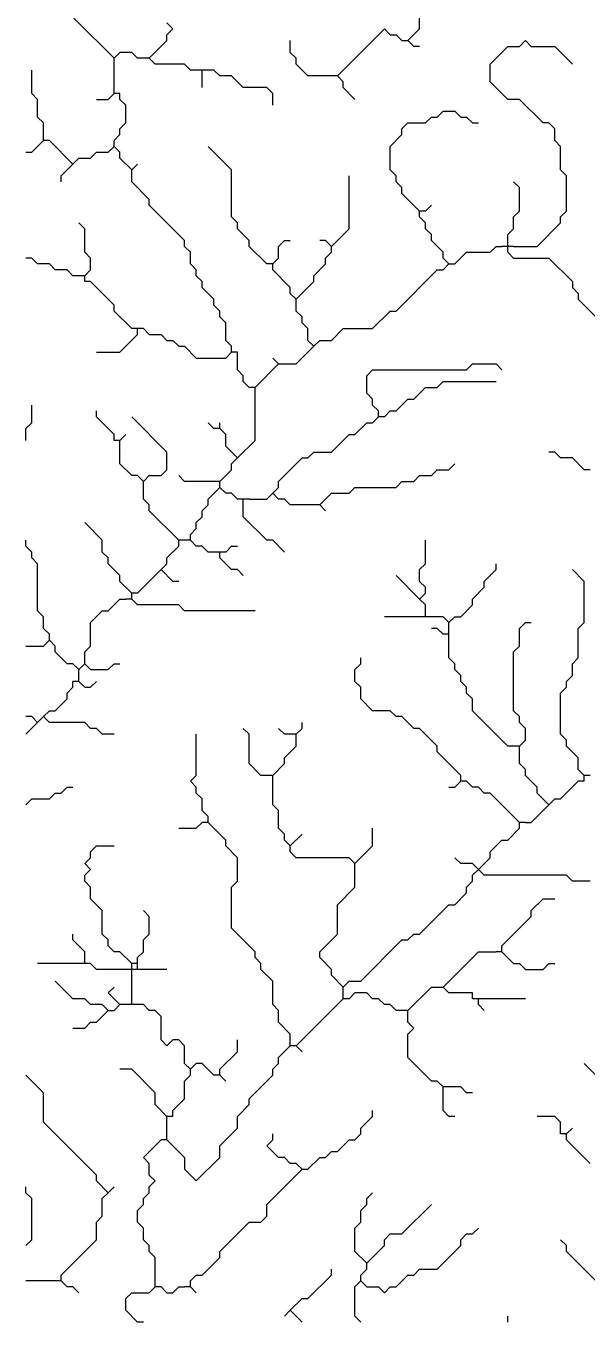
# Model space of a CAD drawing. Header units: inches. Extents: x 450284 to 463844, y 7386033 to 7399827.
# Drawn here: x 450284 to 453081, y 7386033 to 7392491 of the extents above; entities that cross this region are included whole.
import ezdxf

# ---------------------------------------------------------------- set-up
doc = ezdxf.new("R2010")
doc.units = ezdxf.units.IN
doc.header["$MEASUREMENT"] = 0

msp = doc.modelspace()

# ---------------------------------------------------------------- linework, layer by layer
for points in [[(450723.4, 7392329.9), (450342.7, 7392710.6), (450313.4, 7392710.6)], [(452187.8, 7392417.8), (452246.4, 7392476.3), (452246.4, 7392534.9), (452275.7, 7392564.2), (452275.7, 7392652.1)], [(450899.2, 7392329.9), (450987, 7392417.8), (450987, 7392447.1), (451016.3, 7392476.3), (450987, 7392505.6)], [(451836.3, 7392242), (452070.6, 7392476.3), (452099.9, 7392447.1), (452129.2, 7392447.1), (452158.5, 7392417.8), (452187.8, 7392417.8)], [(451836.3, 7392242), (451689.9, 7392242), (451631.3, 7392300.6), (451631.3, 7392329.9), (451602, 7392359.2), (451602, 7392417.8)], [(452246.4, 7392388.5), (452217.1, 7392388.5), (452187.8, 7392417.8)], [(452715, 7391392.7), (452832.1, 7391392.7), (452949.3, 7391509.9), (452949.3, 7391539.2), (452978.5, 7391568.4), (452978.5, 7391744.2), (452949.3, 7391773.5), (452949.3, 7391890.6), (452920, 7391919.9), (452920, 7391978.5), (452890.7, 7392007.8), (452861.4, 7392007.8), (452744.2, 7392124.9), (452685.7, 7392124.9), (452597.8, 7392212.8), (452597.8, 7392300.6), (452685.7, 7392388.5), (452744.2, 7392388.5), (452773.5, 7392417.8), (452802.8, 7392388.5), (452920, 7392388.5), (453007.8, 7392300.6)], [(450899.2, 7392329.9), (450840.6, 7392329.9), (450811.3, 7392359.2), (450752.7, 7392359.2), (450723.4, 7392329.9)], [(450372, 7391949.2), (450372, 7392007.8), (450342.7, 7392037), (450342.7, 7392124.9), (450313.4, 7392154.2), (450313.4, 7392271.3)], [(450723.4, 7392183.5), (450723.4, 7392329.9)], [(451133.5, 7392271.3), (451104.2, 7392271.3), (451074.9, 7392300.6), (450928.4, 7392300.6), (450899.2, 7392329.9)], [(451162.7, 7392271.3), (451133.5, 7392271.3)], [(451192, 7392271.3), (451162.7, 7392271.3)], [(451162.7, 7392242), (451162.7, 7392271.3)], [(451514.2, 7392095.6), (451514.2, 7392154.2), (451484.9, 7392183.5), (451367.7, 7392183.5), (451309.2, 7392242), (451250.6, 7392242), (451221.3, 7392271.3), (451192, 7392271.3)], [(451162.7, 7392183.5), (451162.7, 7392242)], [(451924.2, 7392124.9), (451865.6, 7392183.5), (451865.6, 7392212.8), (451836.3, 7392242)], [(450635.6, 7392124.9), (450694.1, 7392124.9), (450723.4, 7392154.2)], [(450723.4, 7392154.2), (450723.4, 7392183.5)], [(450752.7, 7392154.2), (450723.4, 7392154.2)], [(450752.7, 7392124.9), (450752.7, 7392154.2)], [(450723.4, 7391890.6), (450723.4, 7391919.9), (450752.7, 7391949.2), (450752.7, 7391978.5), (450782, 7392007.8), (450782, 7392095.6), (450752.7, 7392124.9)], [(452246.4, 7391568.4), (452158.5, 7391656.3), (452158.5, 7391685.6), (452129.2, 7391714.9), (452129.2, 7391744.2), (452099.9, 7391773.5), (452099.9, 7391890.6), (452158.5, 7391949.2), (452158.5, 7391978.5), (452187.8, 7392007.8), (452275.7, 7392007.8), (452304.9, 7392037), (452334.2, 7392037), (452363.5, 7392066.3), (452422.1, 7392066.3), (452451.4, 7392037), (452480.7, 7392037), (452509.9, 7392007.8), (452539.2, 7392007.8)], [(450372, 7391919.9), (450372, 7391949.2)], [(450284.1, 7391861.3), (450313.4, 7391861.3), (450372, 7391919.9)], [(450401.3, 7391919.9), (450372, 7391919.9)], [(450518.4, 7391802.7), (450401.3, 7391919.9)], [(450518.4, 7391802.7), (450547.7, 7391832), (450606.3, 7391832), (450635.6, 7391861.3), (450694.1, 7391861.3), (450723.4, 7391890.6)], [(450811.3, 7391773.5), (450752.7, 7391832), (450752.7, 7391861.3), (450723.4, 7391890.6)], [(451484.9, 7391304.9), (451397, 7391392.7), (451397, 7391422), (451338.5, 7391480.6), (451338.5, 7391509.9), (451309.2, 7391539.2), (451309.2, 7391773.5), (451192, 7391890.6)], [(450459.8, 7391714.9), (450459.8, 7391744.2), (450518.4, 7391802.7)], [(450811.3, 7391773.5), (450840.6, 7391802.7)], [(451309.2, 7390894.8), (451279.9, 7390924.1), (451279.9, 7391012), (451250.6, 7391041.3), (451250.6, 7391070.6), (451221.3, 7391099.8), (451221.3, 7391129.1), (451162.7, 7391187.7), (451162.7, 7391217), (451133.5, 7391246.3), (451133.5, 7391275.6), (451104.2, 7391304.9), (451104.2, 7391363.4), (451074.9, 7391392.7), (451074.9, 7391422), (450899.2, 7391597.7), (450899.2, 7391627), (450811.3, 7391714.9), (450811.3, 7391773.5)], [(451807.1, 7391392.7), (451894.9, 7391480.6), (451894.9, 7391744.2)], [(452685.7, 7391422), (452685.7, 7391451.3), (452715, 7391480.6), (452715, 7391539.2), (452744.2, 7391568.4), (452744.2, 7391685.6), (452715, 7391714.9)], [(452275.7, 7391568.4), (452246.4, 7391568.4)], [(452246.4, 7391539.2), (452246.4, 7391568.4)], [(452275.7, 7391568.4), (452304.9, 7391597.7)], [(450577, 7391246.3), (450606.3, 7391275.6), (450606.3, 7391334.1), (450577, 7391363.4), (450577, 7391480.6), (450547.7, 7391509.9)], [(452392.8, 7391304.9), (452363.5, 7391334.1), (452363.5, 7391363.4), (452304.9, 7391422), (452304.9, 7391451.3), (452275.7, 7391480.6), (452275.7, 7391509.9), (452246.4, 7391539.2)], [(451514.2, 7391304.9), (451543.5, 7391334.1), (451543.5, 7391392.7), (451572.8, 7391422), (451602, 7391422)], [(451631.3, 7391129.1), (451719.2, 7391217), (451719.2, 7391246.3), (451777.8, 7391304.9), (451777.8, 7391334.1), (451807.1, 7391363.4), (451807.1, 7391392.7)], [(451807.1, 7391392.7), (451777.8, 7391422), (451748.5, 7391422)], [(452392.8, 7391304.9), (452422.1, 7391304.9), (452480.7, 7391363.4), (452597.8, 7391363.4), (452627.1, 7391392.7), (452656.4, 7391392.7)], [(452685.7, 7391392.7), (452656.4, 7391392.7)], [(452685.7, 7391392.7), (452685.7, 7391422)], [(452715, 7391392.7), (452685.7, 7391392.7)], [(452685.7, 7391363.4), (452685.7, 7391392.7)], [(450547.7, 7391246.3), (450518.4, 7391246.3), (450489.1, 7391275.6), (450430.6, 7391275.6), (450401.3, 7391304.9), (450342.7, 7391304.9), (450313.4, 7391334.1), (450284.1, 7391334.1)], [(451514.2, 7391304.9), (451484.9, 7391304.9)], [(451514.2, 7391275.6), (451514.2, 7391304.9)], [(451719.2, 7390894.8), (451748.5, 7390924.1), (451807.1, 7390924.1), (451865.6, 7390982.7), (452012.1, 7390982.7), (452099.9, 7391070.6), (452129.2, 7391070.6), (452334.2, 7391275.6), (452363.5, 7391275.6), (452392.8, 7391304.9)], [(452685.7, 7391363.4), (452715, 7391334.1), (452890.7, 7391334.1), (453007.8, 7391217), (453007.8, 7391187.7), (453037.1, 7391158.4), (453037.1, 7391129.1), (453212.8, 7390953.4), (453242.1, 7390953.4), (453271.4, 7390924.1), (453330, 7390924.1), (453447.1, 7391041.3), (453447.1, 7391070.6), (453476.4, 7391099.8)], [(450577, 7391246.3), (450547.7, 7391246.3)], [(450577, 7391217), (450577, 7391246.3)], [(451631.3, 7391129.1), (451602, 7391158.4), (451602, 7391187.7), (451514.2, 7391275.6)], [(450606.3, 7391217), (450577, 7391217)], [(450811.3, 7390982.7), (450723.4, 7391070.6), (450723.4, 7391099.8), (450606.3, 7391217)], [(451719.2, 7390894.8), (451689.9, 7390924.1), (451689.9, 7390982.7), (451660.6, 7391012), (451660.6, 7391041.3), (451631.3, 7391070.6), (451631.3, 7391129.1)], [(450840.6, 7390982.7), (450811.3, 7390982.7)], [(450869.9, 7390982.7), (450840.6, 7390982.7)], [(450840.6, 7390953.4), (450840.6, 7390982.7)], [(450869.9, 7390982.7), (450899.2, 7390953.4), (450957.7, 7390953.4), (450987, 7390924.1), (451016.3, 7390924.1), (451045.6, 7390894.8), (451074.9, 7390894.8), (451133.5, 7390836.3), (451279.9, 7390836.3), (451309.2, 7390865.6)], [(450635.6, 7390865.6), (450752.7, 7390865.6), (450840.6, 7390953.4)], [(451309.2, 7390865.6), (451309.2, 7390894.8)], [(451338.5, 7390865.6), (451309.2, 7390865.6)], [(451338.5, 7390836.3), (451338.5, 7390865.6)], [(451543.5, 7390807), (451631.3, 7390807), (451719.2, 7390894.8)], [(451397, 7390689.8), (451367.7, 7390719.1), (451367.7, 7390748.4), (451338.5, 7390777.7), (451338.5, 7390836.3)], [(451426.3, 7390689.8), (451543.5, 7390807)], [(451543.5, 7390807), (451514.2, 7390836.3)], [(452041.4, 7390572.7), (452012.1, 7390602), (452012.1, 7390631.3), (451982.8, 7390660.5), (451982.8, 7390748.4), (452012.1, 7390777.7), (452480.7, 7390777.7), (452509.9, 7390807), (452627.1, 7390807), (452656.4, 7390777.7)], [(451338.5, 7390338.4), (451426.3, 7390426.2), (451426.3, 7390660.5)], [(451426.3, 7390689.8), (451397, 7390689.8)], [(451426.3, 7390660.5), (451426.3, 7390689.8)], [(452070.6, 7390543.4), (452099.9, 7390572.7), (452129.2, 7390572.7), (452187.8, 7390631.3), (452217.1, 7390631.3), (452275.7, 7390689.8), (452334.2, 7390689.8), (452363.5, 7390719.1), (452627.1, 7390719.1)], [(450284.1, 7390426.2), (450284.1, 7390484.8), (450313.4, 7390514.1), (450313.4, 7390602)], [(450723.4, 7390455.5), (450635.6, 7390543.4), (450635.6, 7390572.7)], [(450869.9, 7390221.2), (450899.2, 7390250.5), (450957.7, 7390250.5), (450987, 7390279.8), (450987, 7390367.7), (450811.3, 7390543.4)], [(451514.2, 7390162.7), (451543.5, 7390191.9), (451543.5, 7390221.2), (451660.6, 7390338.4), (451689.9, 7390338.4), (451719.2, 7390367.7), (451807.1, 7390367.7), (451894.9, 7390455.5), (451924.2, 7390455.5), (451982.8, 7390514.1), (452012.1, 7390514.1), (452041.4, 7390543.4)], [(452041.4, 7390543.4), (452041.4, 7390572.7)], [(452070.6, 7390543.4), (452041.4, 7390543.4)], [(451221.3, 7390484.8), (451192, 7390514.1)], [(451250.6, 7390484.8), (451221.3, 7390484.8)], [(451250.6, 7390484.8), (451250.6, 7390514.1)], [(451338.5, 7390338.4), (451279.9, 7390397), (451279.9, 7390455.5), (451250.6, 7390484.8)], [(450723.4, 7390426.2), (450723.4, 7390455.5)], [(450752.7, 7390426.2), (450723.4, 7390426.2)], [(450752.7, 7390426.2), (450782, 7390455.5)], [(450752.7, 7390397), (450752.7, 7390426.2)], [(450869.9, 7390221.2), (450840.6, 7390250.5), (450811.3, 7390250.5), (450752.7, 7390309.1), (450752.7, 7390397)], [(451250.6, 7390221.2), (451309.2, 7390279.8), (451309.2, 7390309.1), (451338.5, 7390338.4)], [(453066.4, 7390279.8), (453007.8, 7390338.4), (452949.3, 7390338.4), (452920, 7390367.7), (452890.7, 7390367.7)], [(451748.5, 7390104.1), (451807.1, 7390162.7), (451894.9, 7390162.7), (451924.2, 7390191.9), (452129.2, 7390191.9), (452158.5, 7390221.2), (452217.1, 7390221.2), (452246.4, 7390250.5), (452304.9, 7390250.5), (452334.2, 7390279.8), (452392.8, 7390279.8), (452422.1, 7390309.1)], [(453095.7, 7390279.8), (453066.4, 7390279.8)], [(451045.6, 7389928.4), (450899.2, 7390074.8), (450899.2, 7390104.1), (450869.9, 7390133.4), (450869.9, 7390221.2)], [(451221.3, 7390221.2), (451074.9, 7390221.2), (451045.6, 7390250.5)], [(451250.6, 7390221.2), (451221.3, 7390221.2)], [(451250.6, 7390191.9), (451250.6, 7390221.2)], [(451104.2, 7389957.6), (451133.5, 7389986.9), (451133.5, 7390016.2), (451162.7, 7390045.5), (451162.7, 7390074.8), (451192, 7390104.1), (451192, 7390133.4), (451250.6, 7390191.9)], [(451338.5, 7390133.4), (451309.2, 7390162.7), (451279.9, 7390162.7), (451250.6, 7390191.9)], [(451397, 7390133.4), (451484.9, 7390133.4), (451514.2, 7390162.7)], [(451748.5, 7390104.1), (451602, 7390104.1), (451572.8, 7390133.4), (451543.5, 7390133.4), (451514.2, 7390162.7)], [(451367.7, 7390133.4), (451338.5, 7390133.4)], [(451397, 7390133.4), (451367.7, 7390133.4)], [(451367.7, 7390104.1), (451367.7, 7390133.4)], [(451572.8, 7389869.8), (451514.2, 7389928.4), (451484.9, 7389928.4), (451367.7, 7390045.5), (451367.7, 7390104.1)], [(451777.8, 7390074.8), (451748.5, 7390104.1)], [(450811.3, 7389664.8), (450752.7, 7389723.4), (450752.7, 7389752.6), (450694.1, 7389811.2), (450694.1, 7389840.5), (450664.9, 7389869.8), (450664.9, 7389928.4), (450577, 7390016.2)], [(451104.2, 7389928.4), (451104.2, 7389957.6)], [(450401.3, 7389430.5), (450401.3, 7389459.8), (450372, 7389489.1), (450372, 7389547.6), (450342.7, 7389576.9), (450342.7, 7389811.2), (450313.4, 7389840.5), (450313.4, 7389869.8), (450284.1, 7389899.1), (450284.1, 7389928.4)], [(450957.7, 7389781.9), (450987, 7389811.2), (450987, 7389840.5), (451045.6, 7389899.1)], [(451074.9, 7389928.4), (451045.6, 7389928.4)], [(451045.6, 7389899.1), (451045.6, 7389928.4)], [(451104.2, 7389928.4), (451074.9, 7389928.4)], [(451221.3, 7389869.8), (451192, 7389869.8), (451162.7, 7389899.1), (451133.5, 7389899.1), (451104.2, 7389928.4)], [(451279.9, 7389869.8), (451309.2, 7389899.1), (451338.5, 7389899.1)], [(452246.4, 7389635.5), (452275.7, 7389664.8), (452275.7, 7389694.1), (452246.4, 7389723.4), (452246.4, 7389781.9), (452275.7, 7389811.2), (452275.7, 7389928.4)], [(451250.6, 7389869.8), (451221.3, 7389869.8)], [(451279.9, 7389869.8), (451250.6, 7389869.8)], [(451250.6, 7389840.5), (451250.6, 7389869.8)], [(451367.7, 7389752.6), (451338.5, 7389781.9), (451309.2, 7389781.9), (451250.6, 7389840.5)], [(450840.6, 7389664.8), (450957.7, 7389781.9)], [(451045.6, 7389723.4), (451016.3, 7389723.4), (450957.7, 7389781.9)], [(452246.4, 7389635.5), (452129.2, 7389752.6)], [(452392.8, 7389518.3), (452422.1, 7389547.6), (452451.4, 7389547.6), (452509.9, 7389606.2), (452509.9, 7389635.5), (452568.5, 7389694.1), (452568.5, 7389723.4), (452627.1, 7389781.9), (452627.1, 7389811.2)], [(453066.4, 7388756.9), (453037.1, 7388786.2), (453037.1, 7388844.7), (452978.5, 7388903.3), (452978.5, 7388932.6), (452949.3, 7388961.9), (452949.3, 7389166.9), (452978.5, 7389196.2), (452978.5, 7389225.5), (453007.8, 7389254.8), (453007.8, 7389313.3), (453037.1, 7389342.6), (453037.1, 7389489.1), (453066.4, 7389518.3), (453066.4, 7389723.4), (453007.8, 7389781.9)], [(450577, 7389313.3), (450577, 7389371.9), (450606.3, 7389401.2), (450606.3, 7389518.3), (450664.9, 7389576.9), (450694.1, 7389576.9), (450752.7, 7389635.5), (450782, 7389635.5)], [(450811.3, 7389635.5), (450782, 7389635.5)], [(450840.6, 7389664.8), (450811.3, 7389664.8)], [(450811.3, 7389635.5), (450811.3, 7389664.8)], [(451426.3, 7389576.9), (451074.9, 7389576.9), (451045.6, 7389606.2), (450840.6, 7389606.2), (450811.3, 7389635.5)], [(452275.7, 7389576.9), (452275.7, 7389606.2), (452246.4, 7389635.5)], [(452275.7, 7389547.6), (452275.7, 7389576.9)], [(452246.4, 7389547.6), (452070.6, 7389547.6)], [(452275.7, 7389547.6), (452246.4, 7389547.6)], [(452304.9, 7389547.6), (452275.7, 7389547.6)], [(452392.8, 7389518.3), (452363.5, 7389547.6), (452304.9, 7389547.6)], [(452392.8, 7389489.1), (452392.8, 7389518.3)], [(452744.2, 7388903.3), (452773.5, 7388932.6), (452773.5, 7388991.2), (452744.2, 7389020.5), (452744.2, 7389049.7), (452715, 7389079), (452715, 7389371.9), (452744.2, 7389401.2), (452744.2, 7389489.1), (452773.5, 7389518.3), (452802.8, 7389518.3)], [(450284.1, 7389401.2), (450372, 7389401.2), (450401.3, 7389430.5)], [(450547.7, 7389284), (450518.4, 7389313.3), (450489.1, 7389313.3), (450430.6, 7389371.9), (450430.6, 7389401.2), (450401.3, 7389430.5)], [(452363.5, 7389459.8), (452334.2, 7389489.1), (452304.9, 7389489.1)], [(452392.8, 7389459.8), (452363.5, 7389459.8)], [(452392.8, 7389459.8), (452392.8, 7389489.1)], [(452392.8, 7389430.5), (452392.8, 7389459.8)], [(452715, 7388903.3), (452685.7, 7388903.3), (452509.9, 7389079), (452509.9, 7389137.6), (452480.7, 7389166.9), (452480.7, 7389196.2), (452451.4, 7389225.5), (452451.4, 7389254.8), (452422.1, 7389284), (452422.1, 7389313.3), (452392.8, 7389342.6), (452392.8, 7389430.5)], [(450547.7, 7389284), (450577, 7389313.3)], [(450577, 7389313.3), (450606.3, 7389284), (450694.1, 7389284), (450723.4, 7389313.3), (450752.7, 7389313.3)], [(452451.4, 7388756.9), (452334.2, 7388874), (452334.2, 7388903.3), (452246.4, 7388991.2), (452217.1, 7388991.2), (452158.5, 7389049.7), (452129.2, 7389049.7), (452099.9, 7389079), (452012.1, 7389079), (451953.5, 7389137.6), (451953.5, 7389196.2), (451924.2, 7389225.5), (451924.2, 7389284), (451953.5, 7389313.3), (451953.5, 7389342.6)], [(450547.7, 7389254.8), (450547.7, 7389284)], [(450547.7, 7389225.5), (450547.7, 7389254.8)], [(450372, 7389049.7), (450401.3, 7389079), (450430.6, 7389079), (450489.1, 7389137.6), (450489.1, 7389166.9), (450518.4, 7389196.2)], [(450547.7, 7389225.5), (450518.4, 7389225.5)], [(450518.4, 7389196.2), (450518.4, 7389225.5)], [(450547.7, 7389225.5), (450577, 7389196.2), (450606.3, 7389196.2), (450635.6, 7389225.5)], [(450342.7, 7389020.5), (450313.4, 7389049.7), (450284.1, 7389049.7)], [(450342.7, 7389020.5), (450372, 7389049.7)], [(450723.4, 7388961.9), (450664.9, 7388961.9), (450635.6, 7388991.2), (450606.3, 7388991.2), (450577, 7389020.5), (450401.3, 7389020.5), (450372, 7389049.7)], [(450284.1, 7388961.9), (450342.7, 7389020.5)], [(451484.9, 7388756.9), (451455.6, 7388756.9), (451397, 7388815.4), (451397, 7388961.9), (451367.7, 7388991.2)], [(451602, 7388961.9), (451572.8, 7388961.9), (451543.5, 7388991.2)], [(451631.3, 7388961.9), (451660.6, 7388991.2), (451660.6, 7389020.5)], [(451192, 7388551.9), (451162.7, 7388581.2), (451162.7, 7388639.7), (451133.5, 7388669), (451133.5, 7388698.3), (451104.2, 7388727.6), (451133.5, 7388756.9), (451133.5, 7388961.9)], [(451514.2, 7388756.9), (451572.8, 7388815.4), (451572.8, 7388844.7), (451631.3, 7388903.3), (451631.3, 7388932.6)], [(451631.3, 7388961.9), (451602, 7388961.9)], [(451631.3, 7388932.6), (451631.3, 7388961.9)], [(452744.2, 7388903.3), (452715, 7388903.3)], [(452744.2, 7388874), (452744.2, 7388903.3)], [(452890.7, 7388610.4), (452832.1, 7388669), (452832.1, 7388698.3), (452773.5, 7388756.9), (452773.5, 7388786.2), (452744.2, 7388815.4), (452744.2, 7388874)], [(451514.2, 7388756.9), (451484.9, 7388756.9)], [(451514.2, 7388727.6), (451514.2, 7388756.9)], [(451602, 7388405.4), (451572.8, 7388434.7), (451572.8, 7388464), (451543.5, 7388493.3), (451543.5, 7388581.2), (451514.2, 7388610.4), (451514.2, 7388727.6)], [(452392.8, 7388698.3), (452422.1, 7388698.3), (452451.4, 7388727.6)], [(452451.4, 7388727.6), (452451.4, 7388756.9)], [(452480.7, 7388727.6), (452451.4, 7388727.6)], [(452744.2, 7388522.6), (452597.8, 7388669), (452568.5, 7388669), (452539.2, 7388698.3), (452509.9, 7388698.3), (452480.7, 7388727.6)], [(452890.7, 7388610.4), (452920, 7388639.7), (452949.3, 7388639.7), (453037.1, 7388727.6)], [(453066.4, 7388727.6), (453037.1, 7388727.6)], [(453095.7, 7388756.9), (453066.4, 7388756.9)], [(453066.4, 7388727.6), (453066.4, 7388756.9)], [(450284.1, 7388610.4), (450313.4, 7388639.7), (450401.3, 7388639.7), (450430.6, 7388669), (450459.8, 7388669), (450489.1, 7388698.3), (450518.4, 7388698.3)], [(452773.5, 7388522.6), (452802.8, 7388522.6), (452890.7, 7388610.4)], [(451192, 7388522.6), (451192, 7388551.9)], [(451045.6, 7388493.3), (451133.5, 7388493.3), (451162.7, 7388522.6)], [(451192, 7388522.6), (451162.7, 7388522.6)], [(451602, 7387439), (451602, 7387468.2), (451543.5, 7387526.8), (451543.5, 7387585.4), (451514.2, 7387614.7), (451514.2, 7387731.8), (451455.6, 7387790.4), (451455.6, 7387819.7), (451426.3, 7387849), (451426.3, 7387878.3), (451309.2, 7387995.4), (451309.2, 7388200.4), (451338.5, 7388229.7), (451338.5, 7388346.9), (451279.9, 7388405.4), (451279.9, 7388434.7), (451192, 7388522.6)], [(451602, 7388405.4), (451660.6, 7388464)], [(451924.2, 7388317.6), (452012.1, 7388405.4), (452012.1, 7388493.3)], [(452539.2, 7388288.3), (452597.8, 7388346.9), (452597.8, 7388376.1), (452656.4, 7388434.7), (452685.7, 7388434.7), (452744.2, 7388493.3)], [(452773.5, 7388522.6), (452744.2, 7388522.6)], [(452744.2, 7388493.3), (452744.2, 7388522.6)], [(450811.3, 7387819.7), (450752.7, 7387878.3), (450723.4, 7387878.3), (450694.1, 7387907.5), (450694.1, 7387936.8), (450664.9, 7387966.1), (450664.9, 7388083.3), (450606.3, 7388141.8), (450606.3, 7388200.4), (450577, 7388229.7), (450577, 7388259), (450606.3, 7388288.3), (450577, 7388317.6), (450606.3, 7388346.9), (450606.3, 7388376.1), (450635.6, 7388405.4), (450723.4, 7388405.4)], [(451924.2, 7388317.6), (451894.9, 7388346.9), (451631.3, 7388346.9), (451602, 7388376.1), (451602, 7388405.4)], [(452539.2, 7388288.3), (452509.9, 7388317.6), (452451.4, 7388317.6), (452422.1, 7388346.9)], [(451865.6, 7387702.5), (451807.1, 7387761.1), (451807.1, 7387790.4), (451748.5, 7387849), (451748.5, 7387878.3), (451836.3, 7387966.1), (451836.3, 7388112.6), (451924.2, 7388200.4), (451924.2, 7388317.6)], [(451865.6, 7387702.5), (451894.9, 7387731.8), (451953.5, 7387731.8), (452158.5, 7387936.8), (452187.8, 7387936.8), (452217.1, 7387966.1), (452246.4, 7387966.1), (452392.8, 7388112.6), (452422.1, 7388112.6), (452480.7, 7388171.1), (452480.7, 7388200.4), (452509.9, 7388229.7), (452509.9, 7388259), (452539.2, 7388288.3)], [(453066.4, 7388229.7), (453007.8, 7388229.7), (452978.5, 7388259), (452568.5, 7388259), (452539.2, 7388288.3)], [(453095.7, 7388229.7), (453066.4, 7388229.7)], [(452656.4, 7387907.5), (452802.8, 7388054), (452802.8, 7388083.3), (452861.4, 7388141.8), (452920, 7388141.8)], [(450840.6, 7387849), (450869.9, 7387878.3), (450869.9, 7387936.8), (450899.2, 7387966.1), (450899.2, 7388054), (450869.9, 7388083.3)], [(450577, 7387849), (450577, 7387878.3), (450518.4, 7387936.8), (450518.4, 7387966.1)], [(452656.4, 7387878.3), (452656.4, 7387907.5)], [(450547.7, 7387819.7), (450342.7, 7387819.7)], [(450577, 7387819.7), (450547.7, 7387819.7)], [(450577, 7387819.7), (450577, 7387849)], [(450606.3, 7387819.7), (450577, 7387819.7)], [(450782, 7387790.4), (450635.6, 7387790.4), (450606.3, 7387819.7)], [(450840.6, 7387819.7), (450811.3, 7387819.7)], [(450811.3, 7387790.4), (450811.3, 7387819.7)], [(450840.6, 7387819.7), (450840.6, 7387849)], [(450840.6, 7387790.4), (450840.6, 7387819.7)], [(452363.5, 7387702.5), (452539.2, 7387878.3), (452627.1, 7387878.3)], [(452656.4, 7387878.3), (452627.1, 7387878.3)], [(452656.4, 7387878.3), (452715, 7387819.7), (452744.2, 7387819.7), (452773.5, 7387790.4), (452861.4, 7387790.4), (452890.7, 7387819.7), (452920, 7387819.7)], [(450811.3, 7387790.4), (450782, 7387790.4)], [(450840.6, 7387790.4), (450811.3, 7387790.4)], [(450811.3, 7387761.1), (450811.3, 7387790.4)], [(450811.3, 7387644), (450811.3, 7387761.1)], [(450869.9, 7387790.4), (450840.6, 7387790.4)], [(450987, 7387790.4), (450869.9, 7387790.4)], [(450694.1, 7387585.4), (450664.9, 7387614.7), (450606.3, 7387614.7), (450577, 7387644), (450518.4, 7387644), (450430.6, 7387731.8)], [(450752.7, 7387614.7), (450694.1, 7387673.2), (450723.4, 7387702.5)], [(451865.6, 7387673.2), (451865.6, 7387702.5)], [(452187.8, 7387585.4), (452304.9, 7387702.5), (452363.5, 7387702.5)], [(452480.7, 7387673.2), (452392.8, 7387673.2), (452363.5, 7387702.5)], [(450811.3, 7387614.7), (450811.3, 7387644)], [(451631.3, 7387409.7), (451865.6, 7387644)], [(451865.6, 7387644), (451865.6, 7387673.2)], [(451894.9, 7387644), (451865.6, 7387644)], [(452158.5, 7387585.4), (452129.2, 7387585.4), (452099.9, 7387614.7), (452070.6, 7387614.7), (452041.4, 7387644), (452012.1, 7387644), (451982.8, 7387673.2), (451924.2, 7387673.2), (451894.9, 7387644)], [(452509.9, 7387673.2), (452480.7, 7387673.2)], [(452509.9, 7387644), (452509.9, 7387673.2)], [(452539.2, 7387644), (452509.9, 7387644)], [(452568.5, 7387644), (452539.2, 7387644)], [(452539.2, 7387614.7), (452539.2, 7387644)], [(452773.5, 7387644), (452568.5, 7387644)], [(450518.4, 7387497.5), (450577, 7387497.5), (450606.3, 7387526.8), (450635.6, 7387526.8), (450694.1, 7387585.4)], [(450694.1, 7387585.4), (450723.4, 7387585.4), (450752.7, 7387614.7)], [(450782, 7387614.7), (450752.7, 7387614.7)], [(450811.3, 7387614.7), (450782, 7387614.7)], [(450840.6, 7387614.7), (450811.3, 7387614.7)], [(451104.2, 7387292.5), (451074.9, 7387321.8), (451074.9, 7387409.7), (451045.6, 7387439), (451016.3, 7387439), (450987, 7387409.7), (450957.7, 7387439), (450957.7, 7387556.1), (450928.4, 7387585.4), (450899.2, 7387585.4), (450869.9, 7387614.7), (450840.6, 7387614.7)], [(452187.8, 7387585.4), (452158.5, 7387585.4)], [(452187.8, 7387556.1), (452187.8, 7387585.4)], [(452363.5, 7387204.7), (452334.2, 7387233.9), (452304.9, 7387233.9), (452187.8, 7387351.1), (452187.8, 7387468.2), (452217.1, 7387497.5), (452187.8, 7387526.8), (452187.8, 7387556.1)], [(452568.5, 7387585.4), (452539.2, 7387614.7)], [(451250.6, 7387292.5), (451338.5, 7387380.4), (451338.5, 7387439)], [(451602, 7387409.7), (451602, 7387439)], [(450987, 7386941.1), (451074.9, 7386853.2), (451074.9, 7386794.6), (451133.5, 7386736.1), (451250.6, 7386853.2), (451250.6, 7386911.8), (451338.5, 7386999.6), (451338.5, 7387058.2), (451397, 7387116.8), (451397, 7387146.1), (451514.2, 7387263.2), (451514.2, 7387292.5), (451543.5, 7387321.8), (451543.5, 7387351.1), (451602, 7387409.7)], [(451631.3, 7387409.7), (451602, 7387409.7)], [(451660.6, 7387380.4), (451631.3, 7387409.7)], [(451221.3, 7387263.2), (451162.7, 7387321.8), (451133.5, 7387321.8), (451104.2, 7387292.5)], [(453212.8, 7386853.2), (453212.8, 7387204.7), (453154.3, 7387263.2), (453125, 7387263.2), (453066.4, 7387321.8)], [(450694.1, 7386677.5), (450635.6, 7386736.1), (450635.6, 7386765.3), (450372, 7387028.9), (450372, 7387175.4), (450284.1, 7387263.2)], [(450987, 7387058.2), (450928.4, 7387116.8), (450928.4, 7387175.4), (450811.3, 7387292.5), (450752.7, 7387292.5)], [(451016.3, 7387087.5), (451074.9, 7387146.1), (451074.9, 7387233.9), (451104.2, 7387263.2), (451104.2, 7387292.5)], [(451250.6, 7387263.2), (451221.3, 7387263.2)], [(451250.6, 7387263.2), (451250.6, 7387292.5)], [(451279.9, 7387233.9), (451250.6, 7387263.2)], [(452392.8, 7387204.7), (452363.5, 7387204.7)], [(452363.5, 7387175.4), (452363.5, 7387204.7)], [(452422.1, 7387058.2), (452392.8, 7387058.2), (452363.5, 7387087.5), (452363.5, 7387175.4)], [(452509.9, 7387175.4), (452480.7, 7387175.4), (452451.4, 7387204.7), (452392.8, 7387204.7)], [(451016.3, 7387058.2), (450987, 7387058.2)], [(450987, 7387028.9), (450987, 7387058.2)], [(451016.3, 7387058.2), (451016.3, 7387087.5)], [(451660.6, 7386794.6), (451689.9, 7386794.6), (451748.5, 7386853.2), (451777.8, 7386853.2), (451807.1, 7386882.5), (451836.3, 7386882.5), (451894.9, 7386941.1), (451924.2, 7386941.1), (451953.5, 7386970.4), (451953.5, 7386999.6), (452012.1, 7387058.2), (452012.1, 7387087.5)], [(452949.3, 7386999.6), (452949.3, 7387028.9), (452920, 7387058.2), (452832.1, 7387058.2)], [(450987, 7386970.4), (450987, 7387028.9)], [(452949.3, 7386970.4), (452949.3, 7386999.6)], [(452978.5, 7386970.4), (453007.8, 7386999.6)], [(450928.4, 7386238.2), (450928.4, 7386355.3), (450899.2, 7386384.6), (450899.2, 7386413.9), (450869.9, 7386443.2), (450869.9, 7386501.8), (450840.6, 7386531), (450840.6, 7386589.6), (450869.9, 7386618.9), (450869.9, 7386648.2), (450899.2, 7386677.5), (450899.2, 7386706.8), (450928.4, 7386736.1), (450899.2, 7386765.3), (450899.2, 7386823.9), (450869.9, 7386853.2), (450957.7, 7386941.1)], [(450987, 7386941.1), (450957.7, 7386941.1)], [(450987, 7386941.1), (450987, 7386970.4)], [(451660.6, 7386794.6), (451631.3, 7386823.9), (451602, 7386823.9), (451572.8, 7386853.2), (451543.5, 7386853.2), (451484.9, 7386911.8), (451514.2, 7386941.1), (451514.2, 7386970.4)], [(452978.5, 7386970.4), (452949.3, 7386970.4)], [(452978.5, 7386941.1), (452978.5, 7386970.4)], [(453095.7, 7386823.9), (452978.5, 7386941.1)], [(451104.2, 7386238.2), (451133.5, 7386267.5), (451162.7, 7386267.5), (451250.6, 7386355.3), (451250.6, 7386384.6), (451397, 7386531), (451455.6, 7386531), (451484.9, 7386560.3), (451484.9, 7386618.9), (451660.6, 7386794.6)], [(450284.1, 7386413.9), (450313.4, 7386443.2), (450313.4, 7386648.2), (450284.1, 7386677.5), (450284.1, 7386706.8)], [(450459.8, 7386267.5), (450635.6, 7386443.2), (450635.6, 7386531), (450664.9, 7386560.3), (450664.9, 7386648.2), (450694.1, 7386677.5)], [(450694.1, 7386677.5), (450723.4, 7386706.8)], [(451982.8, 7386326), (451924.2, 7386384.6), (451924.2, 7386501.8), (451953.5, 7386531), (451953.5, 7386589.6), (451982.8, 7386618.9), (451982.8, 7386648.2), (452012.1, 7386677.5)], [(451982.8, 7386326), (452070.6, 7386413.9), (452070.6, 7386443.2), (452099.9, 7386472.5), (452158.5, 7386472.5), (452304.9, 7386618.9)], [(451953.5, 7386238.2), (451982.8, 7386208.9), (452041.4, 7386208.9), (452070.6, 7386179.6), (452099.9, 7386208.9), (452129.2, 7386208.9), (452187.8, 7386267.5), (452217.1, 7386267.5), (452246.4, 7386296.8), (452334.2, 7386296.8), (452451.4, 7386413.9), (452451.4, 7386443.2), (452480.7, 7386472.5), (452509.9, 7386472.5), (452539.2, 7386501.8)], [(453154.3, 7386179.6), (453125, 7386208.9), (453125, 7386238.2), (452978.5, 7386384.6), (452978.5, 7386413.9), (452949.3, 7386443.2)], [(450459.8, 7386238.2), (450459.8, 7386267.5)], [(451602, 7386091.7), (451660.6, 7386150.3), (451689.9, 7386150.3), (451807.1, 7386267.5), (451807.1, 7386296.8)], [(451953.5, 7386238.2), (451953.5, 7386267.5), (451982.8, 7386296.8), (451982.8, 7386326)], [(450430.6, 7386238.2), (450284.1, 7386238.2)], [(450459.8, 7386238.2), (450430.6, 7386238.2)], [(450547.7, 7386179.6), (450518.4, 7386208.9), (450489.1, 7386208.9), (450459.8, 7386238.2)], [(450869.9, 7386033.2), (450840.6, 7386033.2), (450782, 7386091.7), (450782, 7386150.3), (450811.3, 7386179.6), (450899.2, 7386179.6), (450928.4, 7386208.9)], [(450928.4, 7386208.9), (450928.4, 7386238.2)], [(450957.7, 7386208.9), (450928.4, 7386208.9)], [(450957.7, 7386208.9), (450987, 7386179.6), (451016.3, 7386179.6), (451045.6, 7386208.9), (451074.9, 7386208.9)], [(451104.2, 7386208.9), (451074.9, 7386208.9)], [(451104.2, 7386208.9), (451104.2, 7386238.2)], [(451133.5, 7386179.6), (451104.2, 7386208.9)], [(451953.5, 7386033.2), (451924.2, 7386062.5), (451924.2, 7386208.9), (451953.5, 7386238.2)], [(451572.8, 7386062.5), (451602, 7386091.7)], [(451660.6, 7386033.2), (451602, 7386091.7)], [(452685.7, 7386033.2), (452685.7, 7386062.5)]]:
    msp.add_lwpolyline(points)

doc.saveas('drawing.dxf')
